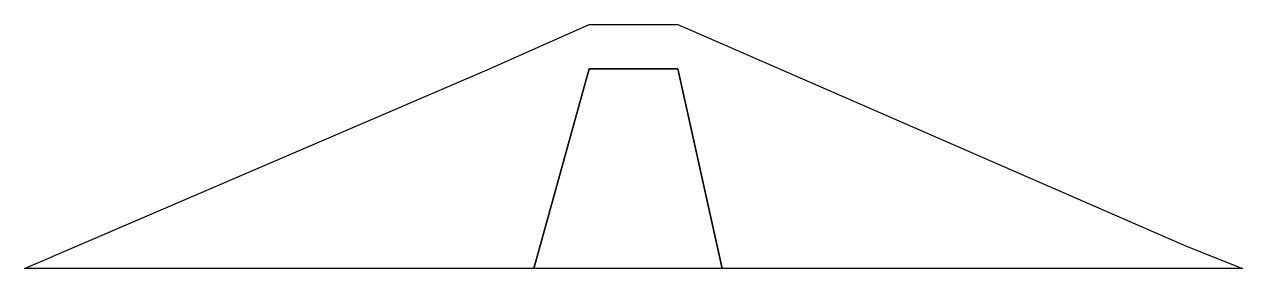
# Model space of a CAD drawing. Header units: metres. Extents: x 0 to 110, y 0 to 22.
import ezdxf

# ---------------------------------------------------------------- set-up
doc = ezdxf.new("R2010")
doc.units = ezdxf.units.M
doc.layers.add('CORE', color=30, linetype='Continuous')
doc.layers.add('SHELL', color=40, linetype='Continuous')

msp = doc.modelspace()

# ---------------------------------------------------------------- linework, layer by layer
at = {"layer": 'CORE'}
msp.add_lwpolyline([(46, 0), (51, 18), (59, 18), (63, 0)], close=True, dxfattribs=at)
at = {"layer": 'SHELL'}
msp.add_lwpolyline([(0, 0), (42, 18), (51, 22), (59, 22), (105, 2), (110, 0), (63, 0), (59, 18), (51, 18), (46, 0)], close=True, dxfattribs=at)

doc.saveas('drawing.dxf')
